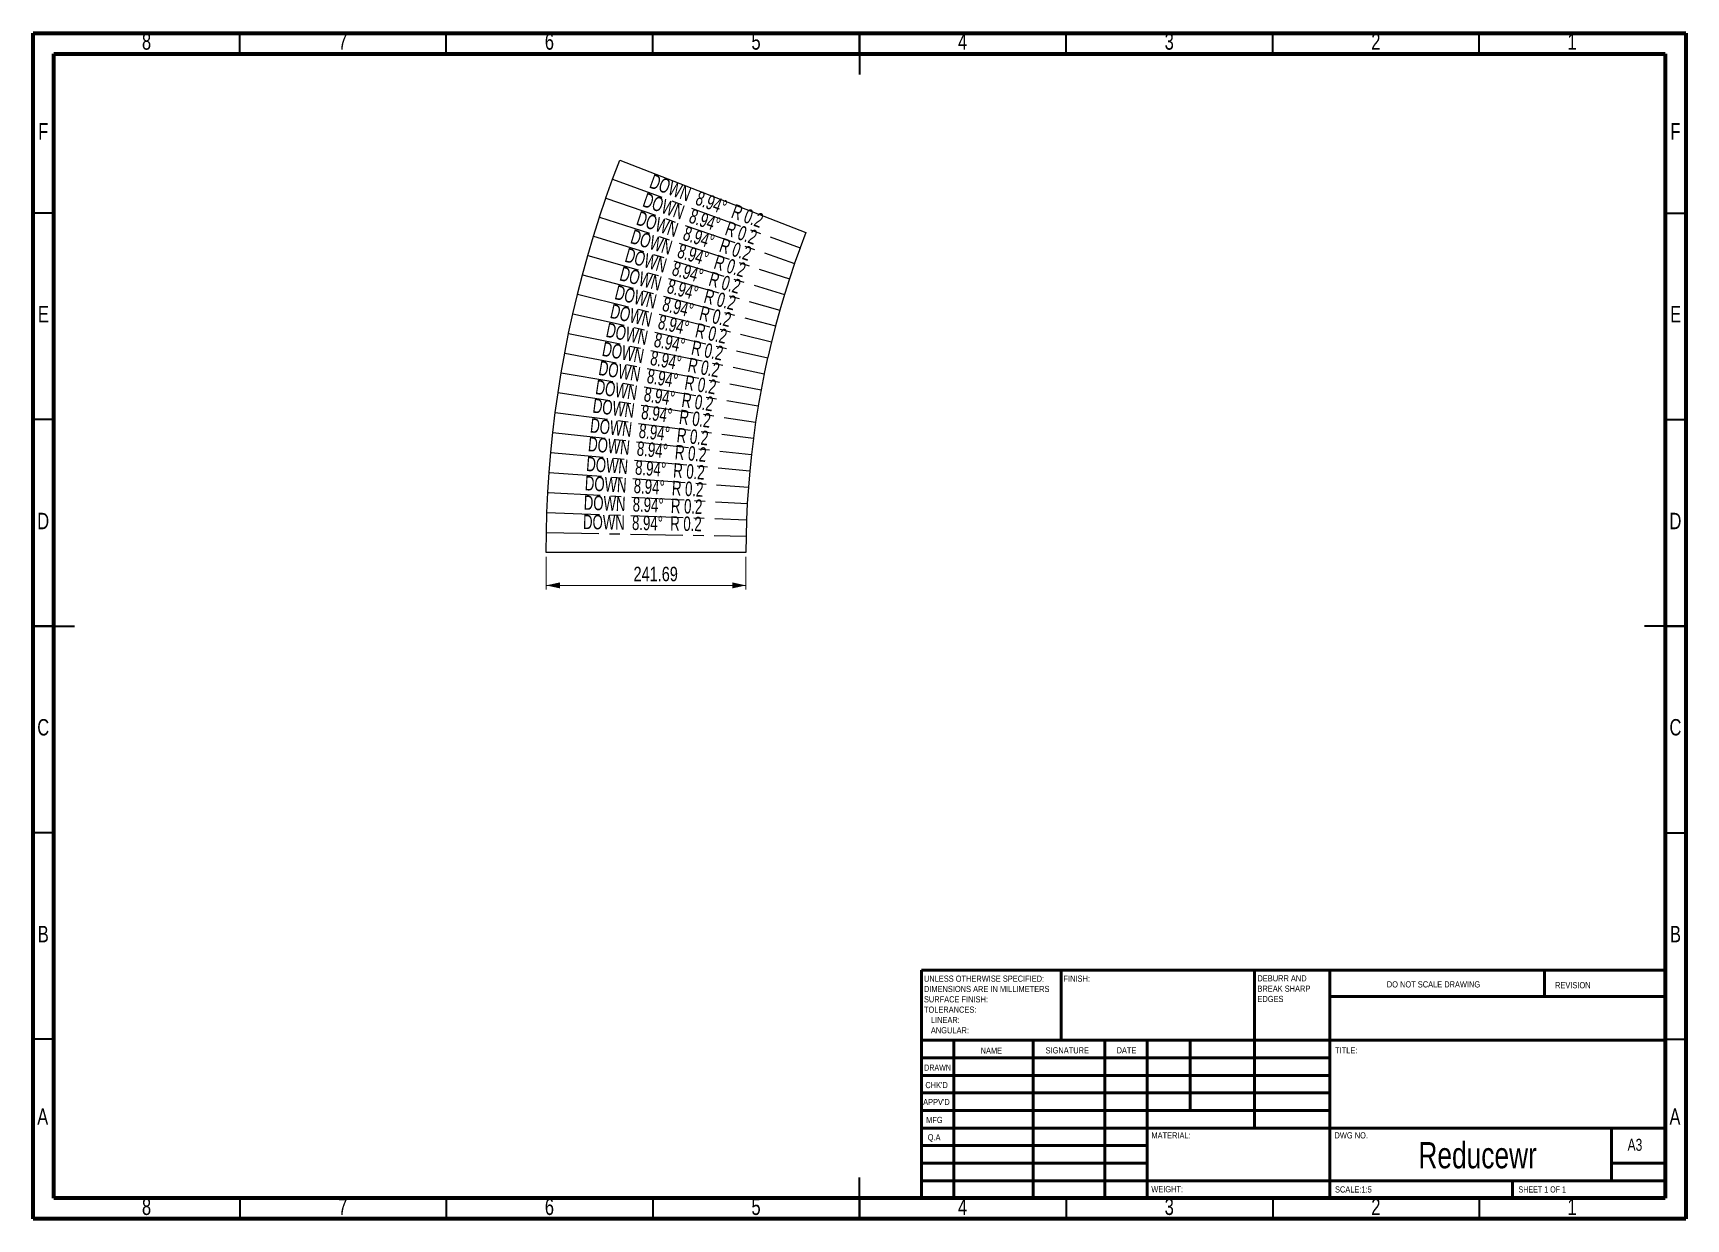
# Model space of a CAD drawing. Header units: millimetres. Extents: x 15 to 415, y 5 to 292.
import ezdxf

# ---------------------------------------------------------------- set-up
doc = ezdxf.new("R2010")
doc.units = ezdxf.units.MM
doc.linetypes.add('CENTERX2', pattern=[20.32, 12.7, -2.54, 2.54, -2.54])
doc.styles.add('SLDTEXTSTYLE0', font='TXT', dxfattribs={"width": 0.75})
doc.styles.add('SLDTEXTSTYLE1', font='TXT', dxfattribs={"width": 0.686449})
doc.styles.add('SLDTEXTSTYLE2', font='TXT', dxfattribs={"width": 0.6875})
doc.styles.add('SLDTEXTSTYLE3', font='TXT', dxfattribs={"width": 0.680556})
doc.dimstyles.new('SLDDIMSTYLE0', dxfattribs={"dimtxt": 3.5, "dimasz": 3.302, "dimexe": 0, "dimexo": 0.0625, "dimgap": 0.875, "dimtad": 1, "dimlfac": 5, "dimrnd": 1e-09, "dimzin": 12, "dimdsep": 46, "dimtxsty": 'SLDTEXTSTYLE0', "dimsah": 1, "dimcen": 0.09, "dimadec": 0, "dimazin": 3, "dimtfac": 1, "dimtofl": 0, "dimtmove": 0, "dimatfit": 3, "dimfxl": 0, "dimfrac": 2, "dimtolj": 1, "dimtzin": 12, "dimarcsym": 0})

# ---------------------------------------------------------------- blocks, each defined once
blk = doc.blocks.new('SW_NOTE_0')
at = {"color": 0, "linetype": 'Continuous', "lineweight": 0, "char_height": 1.5, "attachment_point": 1, "style": 'SLDTEXTSTYLE0'}
for s, insert in [('UNLESS OTHERWISE SPECIFIED:', (0, 1.93)), ('SURFACE FINISH:', (0, -3.07)), ('DIMENSIONS ARE IN MILLIMETERS', (0, -0.57)), ('TOLERANCES:', (0, -5.57)), ('ANGULAR:', (1.69, -10.57)), ('LINEAR:', (1.69, -8.07))]:
    blk.add_mtext(s, dxfattribs=dict(at, insert=insert))
blk = doc.blocks.new('SW_NOTE_1')
at = {"color": 0, "linetype": 'Continuous', "lineweight": 0, "char_height": 1.5, "attachment_point": 1, "style": 'SLDTEXTSTYLE0'}
for s, insert in [('DEBURR AND', (0, 1.93)), ('BREAK SHARP', (0, -0.57)), ('EDGES', (0, -3.07))]:
    blk.add_mtext(s, dxfattribs=dict(at, insert=insert))
blk = doc.blocks.new('_D')
at = {"color": 7, "linetype": 'Continuous', "lineweight": 18}
for p, q in [((139.19, 165.29), (139.19, 157.36)), ((187.52, 165.29), (187.52, 157.36)), ((187.52, 158.36), (139.19, 158.36))]:
    blk.add_line(p, q, dxfattribs=at)
for points in [[(139.19, 158.36), (142.49, 157.64), (142.49, 159.08)], [(187.52, 158.36), (184.22, 159.08), (184.22, 157.64)]]:
    blk.add_solid(points, dxfattribs=at)
at = {"color": 7, "linetype": 'Continuous', "lineweight": 18, "insert": (160.31, 162.87), "char_height": 3.5, "attachment_point": 1, "style": 'SLDTEXTSTYLE0'}
blk.add_mtext('241.69', dxfattribs=at)

msp = doc.modelspace()

# ---------------------------------------------------------------- linework, layer by layer
at = {"color": 7, "linetype": 'Continuous', "lineweight": 70}
for p, q in [((15, 5), (15, 292)), ((15, 292), (415, 292)), ((415, 292), (415, 5)), ((20, 10), (20, 287)), ((20, 287), (410, 287)), ((410, 287), (410, 10)), ((410, 10), (20, 10)), ((415, 5), (15, 5))]:
    msp.add_line(p, q, dxfattribs=at)
at = {"color": 7, "linetype": 'Continuous', "lineweight": 35}
for p, q in [((65, 287), (65, 292)), ((115, 287), (115, 292)), ((165, 287), (165, 292)), ((215, 292), (215, 282)), ((215, 287), (215, 292)), ((265, 287), (265, 292)), ((315, 287), (315, 292)), ((365, 287), (365, 292)), ((20, 248.5), (15, 248.5)), ((410, 248.5), (415, 248.5)), ((20, 198.5), (15, 198.5)), ((410, 198.5), (415, 198.5)), ((15, 148.5), (25, 148.5)), ((20, 148.5), (15, 148.5)), ((415, 148.5), (405, 148.5)), ((410, 148.5), (415, 148.5)), ((20, 98.5), (15, 98.5)), ((410, 98.5), (415, 98.5)), ((20, 48.5), (15, 48.5)), ((410, 48.5), (415, 48.5)), ((215, 5), (215, 15)), ((65, 10), (65, 5)), ((115, 10), (115, 5)), ((165, 10), (165, 5)), ((215, 10), (215, 5)), ((265, 10), (265, 5)), ((315, 10), (315, 5)), ((365, 10), (365, 5))]:
    msp.add_line(p, q, dxfattribs=at)
at = {"color": 7, "linetype": 'Continuous', "lineweight": 25}
for p, q in [((155.2496, 256.7174), (156.9632, 261.2584)), ((156.9632, 261.2584), (202.0278, 243.7751)), ((153.6189, 252.1426), (155.234, 256.6749)), ((155.2496, 256.7174), (155.234, 256.6749)), ((152.0731, 247.5385), (153.6041, 252.0999)), ((153.6189, 252.1426), (153.6041, 252.0999)), ((150.6128, 242.9066), (152.0591, 247.4955)), ((152.0731, 247.5385), (152.0591, 247.4955)), ((149.2385, 238.2484), (150.5996, 242.8633)), ((150.6128, 242.9066), (150.5996, 242.8633)), ((200.6144, 240.0284), (199.2996, 236.3386)), ((200.6144, 240.0284), (200.63, 240.0708)), ((202.0278, 243.7751), (200.63, 240.0708)), ((147.9505, 233.5656), (149.2261, 238.2049)), ((149.2385, 238.2484), (149.2261, 238.2049)), ((199.2848, 236.2959), (198.0384, 232.5825)), ((199.2848, 236.2959), (199.2996, 236.3386)), ((146.7495, 228.8598), (147.939, 233.5219)), ((147.9505, 233.5656), (147.939, 233.5219)), ((198.0244, 232.5395), (196.847, 228.8036)), ((198.0244, 232.5395), (198.0384, 232.5825)), ((145.6357, 224.1326), (146.7387, 228.8159)), ((146.7495, 228.8598), (146.7387, 228.8159)), ((196.8338, 228.7603), (195.7256, 225.0034)), ((196.8338, 228.7603), (196.847, 228.8036)), ((144.6096, 219.3856), (145.6257, 224.0885)), ((145.6357, 224.1326), (145.6257, 224.0885)), ((195.7133, 224.9598), (194.6748, 221.183)), ((195.7133, 224.9598), (195.7256, 225.0034)), ((194.6633, 221.1393), (193.6949, 217.3438)), ((194.6633, 221.1393), (194.6748, 221.183)), ((143.6715, 214.6203), (144.6004, 219.3413)), ((144.6096, 219.3856), (144.6004, 219.3413)), ((193.6841, 217.2999), (192.7862, 213.4872)), ((193.6841, 217.2999), (193.6949, 217.3438)), ((142.8217, 209.8386), (143.6631, 214.5759)), ((143.6715, 214.6203), (143.6631, 214.5759)), ((192.7762, 213.4431), (191.9489, 209.6144)), ((192.7762, 213.4431), (192.7862, 213.4872)), ((142.0605, 205.0419), (142.8142, 209.794)), ((142.8217, 209.8386), (142.8142, 209.794)), ((191.9398, 209.5701), (191.1835, 205.7268)), ((191.9398, 209.5701), (191.9489, 209.6144)), ((141.3883, 200.232), (142.0539, 204.9972)), ((142.0605, 205.0419), (142.0539, 204.9972)), ((191.1752, 205.6824), (190.4902, 201.8257)), ((191.1752, 205.6824), (191.1835, 205.7268)), ((140.8051, 195.4105), (141.3824, 200.1872)), ((141.3883, 200.232), (141.3824, 200.1872)), ((190.4827, 201.7811), (189.8691, 197.9125)), ((190.4827, 201.7811), (190.4902, 201.8257)), ((189.8624, 197.8677), (189.3206, 193.9884)), ((189.8624, 197.8677), (189.8691, 197.9125)), ((140.3112, 190.579), (140.8001, 195.3655)), ((140.8051, 195.4105), (140.8001, 195.3655)), ((189.3147, 193.9435), (188.8447, 190.0548)), ((189.3147, 193.9435), (189.3206, 193.9884)), ((139.9069, 185.7392), (140.3071, 190.5339)), ((140.3112, 190.579), (140.3071, 190.5339)), ((188.8397, 190.0099), (188.4418, 186.1131)), ((188.8397, 190.0099), (188.8447, 190.0548)), ((139.5921, 180.8927), (139.9035, 185.6941)), ((139.9069, 185.7392), (139.9035, 185.6941)), ((188.4376, 186.0681), (188.1118, 182.1646)), ((188.4376, 186.0681), (188.4418, 186.1131)), ((139.3671, 176.0412), (139.5896, 180.8475)), ((139.5921, 180.8927), (139.5896, 180.8475)), ((188.1084, 182.1195), (187.8549, 178.2107)), ((188.1084, 182.1195), (188.1118, 182.1646)), ((139.3671, 176.0412), (139.3655, 175.996)), ((187.8524, 178.1656), (187.6713, 174.2528)), ((187.8524, 178.1656), (187.8549, 178.2107)), ((139.2319, 171.1865), (139.3655, 175.996)), ((187.6696, 174.2076), (187.5609, 170.2921)), ((187.6696, 174.2076), (187.6713, 174.2528)), ((139.1862, 166.2878), (139.2311, 171.1412)), ((139.2319, 171.1865), (139.2311, 171.1412)), ((187.5601, 170.2468), (187.5234, 166.2878)), ((187.5601, 170.2468), (187.5609, 170.2921)), ((187.5234, 166.2878), (139.1862, 166.2878))]:
    msp.add_line(p, q, dxfattribs=at)
at = {"color": 7, "linetype": 'CENTERX2'}
for p, q in [((155.2418, 256.6961), (200.6222, 240.0496)), ((153.6115, 252.1213), (199.2922, 236.3173)), ((152.0661, 247.517), (198.0314, 232.561)), ((150.6062, 242.885), (196.8404, 228.782)), ((149.2323, 238.2267), (195.7195, 224.9816)), ((147.9447, 233.5438), (194.669, 221.1611)), ((146.7441, 228.8379), (193.6895, 217.3219)), ((145.6307, 224.1105), (192.7812, 213.4652)), ((144.605, 219.3634), (191.9444, 209.5923)), ((143.6673, 214.5981), (191.1794, 205.7046)), ((142.8179, 209.8163), (190.4864, 201.8034)), ((142.0572, 205.0196), (189.8658, 197.8901)), ((141.3853, 200.2096), (189.3176, 193.966)), ((140.8026, 195.388), (188.8422, 190.0323)), ((140.3092, 190.5565), (188.4397, 186.0906)), ((139.9052, 185.7166), (188.1101, 182.1421)), ((139.5909, 180.8701), (187.8537, 178.1882)), ((139.3663, 176.0186), (187.6705, 174.2302)), ((139.2315, 171.1638), (187.5605, 170.2694))]:
    msp.add_line(p, q, dxfattribs=at)
at = {"color": 7, "linetype": 'Continuous', "lineweight": 50}
for p, q in [((230, 65.25), (410, 65.25)), ((230, 65.25), (230, 10)), ((263.8, 48.25), (263.8, 65.25)), ((310.6, 65.25), (310.6, 27)), ((328.8, 65.25), (328.8, 10)), ((380.8, 58.875), (380.8, 65.25)), ((410, 58.875), (328.8, 58.875)), ((410, 48.25), (230, 48.25)), ((237.8, 48.25), (237.8, 10)), ((256.991, 48.25), (256.991, 10)), ((274.3989, 48.25), (274.3989, 10)), ((284.6, 10), (284.6, 48.25)), ((295, 31.25), (295, 48.25)), ((328.8, 44), (230, 44)), ((328.8, 39.75), (230, 39.75)), ((328.8, 35.5), (230, 35.5)), ((328.8, 31.25), (230, 31.25)), ((284.6, 27), (230, 27)), ((284.6, 27), (410, 27)), ((397, 14.25), (397, 27)), ((284.6, 22.7499), (230, 22.7499)), ((284.6, 18.5), (230, 18.5)), ((410, 18.5), (397, 18.5)), ((230, 14.25), (410, 14.25)), ((373, 10), (373, 14.25))]:
    msp.add_line(p, q, dxfattribs=at)

# ---------------------------------------------------------------- block references
at = {"color": 7, "linetype": 'Continuous', "lineweight": 0}
for name, p in [('SW_NOTE_1', (311.3092, 62.0695)), ('SW_NOTE_0', (230.5937, 61.9874))]:
    msp.add_blockref(name, p, dxfattribs=at)

# ---------------------------------------------------------------- texts
for s, insert, char_height, attachment_point, style in [('8', (42.46, 292.0042), 3.9687, 2, 'SLDTEXTSTYLE0'), ('7', (89.96, 292.0042), 3.9687, 2, 'SLDTEXTSTYLE0'), ('6', (139.96, 292.0042), 3.9687, 2, 'SLDTEXTSTYLE0'), ('5', (189.96, 292.0042), 3.9687, 2, 'SLDTEXTSTYLE0'), ('4', (239.96, 292.0042), 3.9687, 2, 'SLDTEXTSTYLE0'), ('3', (289.96, 292.0042), 3.9687, 2, 'SLDTEXTSTYLE0'), ('2', (339.96, 292.0042), 3.9687, 2, 'SLDTEXTSTYLE0'), ('1', (387.46, 292.0042), 3.9687, 2, 'SLDTEXTSTYLE0'), ('F', (17.4577, 270.2542), 3.9687, 2, 'SLDTEXTSTYLE0'), ('F', (412.4577, 270.2542), 3.9687, 2, 'SLDTEXTSTYLE0'), ('E', (17.5078, 226.0042), 3.9687, 2, 'SLDTEXTSTYLE0'), ('E', (412.5078, 226.0042), 3.9687, 2, 'SLDTEXTSTYLE0'), ('D', (17.4527, 175.9336), 3.9687, 2, 'SLDTEXTSTYLE0'), ('D', (412.4527, 175.9336), 3.9687, 2, 'SLDTEXTSTYLE0'), ('C', (17.4587, 126.0042), 3.9687, 2, 'SLDTEXTSTYLE0'), ('C', (412.4587, 126.0042), 3.9687, 2, 'SLDTEXTSTYLE0'), ('B', (17.4706, 75.9336), 3.9687, 2, 'SLDTEXTSTYLE0'), ('B', (412.4706, 75.9336), 3.9687, 2, 'SLDTEXTSTYLE0'), ('FINISH:', (264.3713, 63.9193), 1.5, 1, 'SLDTEXTSTYLE0'), ('DO NOT SCALE DRAWING', (342.6146, 62.533), 1.5, 1, 'SLDTEXTSTYLE0'), ('REVISION', (383.3276, 62.3349), 1.5, 1, 'SLDTEXTSTYLE0'), ('NAME', (244.3222, 46.5015), 1.5, 1, 'SLDTEXTSTYLE0'), ('SIGNATURE', (260.0336, 46.5618), 1.5, 1, 'SLDTEXTSTYLE0'), ('DATE', (277.2147, 46.5762), 1.5, 1, 'SLDTEXTSTYLE0'), ('TITLE:', (330.0902, 46.5762), 1.5, 1, 'SLDTEXTSTYLE0'), ('DRAWN', (230.6434, 42.3848), 1.5, 1, 'SLDTEXTSTYLE1'), ("CHK'D", (230.9392, 38.1619), 1.5, 1, 'SLDTEXTSTYLE0'), ("APPV'D", (230.4017, 34.0659), 1.5, 1, 'SLDTEXTSTYLE0'), ('A', (17.3397, 31.7542), 3.9687, 2, 'SLDTEXTSTYLE0'), ('MFG', (231.124, 29.7158), 1.5, 1, 'SLDTEXTSTYLE0'), ('A', (412.3397, 31.7542), 3.9687, 2, 'SLDTEXTSTYLE0'), ('Q.A', (231.509, 25.5047), 1.5, 1, 'SLDTEXTSTYLE0'), ('MATERIAL:', (285.6459, 25.9861), 1.5, 1, 'SLDTEXTSTYLE0'), ('DWG NO.', (329.953, 25.9861), 1.5, 1, 'SLDTEXTSTYLE0'), ('A3', (400.8712, 24.4064), 2.91042, 1, 'SLDTEXTSTYLE0'), ('Reducewr', (364.5831, 23.6069), 6.35, 2, 'SLDTEXTSTYLE0'), ('WEIGHT:', (285.6178, 12.9493), 1.4986, 1, 'SLDTEXTSTYLE0'), ('SCALE:1:5', (330.074, 12.9001), 1.5, 1, 'SLDTEXTSTYLE0'), ('SHEET 1 OF 1', (374.4783, 12.9001), 1.5, 1, 'SLDTEXTSTYLE2'), ('8', (42.46, 9.9336), 3.9687, 2, 'SLDTEXTSTYLE0'), ('7', (89.96, 9.9336), 3.9687, 2, 'SLDTEXTSTYLE0'), ('6', (139.96, 9.9336), 3.9687, 2, 'SLDTEXTSTYLE0'), ('5', (189.96, 9.9336), 3.9687, 2, 'SLDTEXTSTYLE0'), ('4', (239.96, 9.9336), 3.9687, 2, 'SLDTEXTSTYLE0'), ('3', (289.96, 9.9336), 3.9687, 2, 'SLDTEXTSTYLE0'), ('2', (339.96, 9.9336), 3.9687, 2, 'SLDTEXTSTYLE0'), ('1', (387.46, 9.9336), 3.9687, 2, 'SLDTEXTSTYLE0')]:
    msp.add_mtext(s, dxfattribs=dict(at, insert=insert, char_height=char_height, attachment_point=attachment_point, style=style))
at = {"color": 7, "linetype": 'Continuous', "lineweight": 0, "char_height": 3.5, "attachment_point": 2, "style": 'SLDTEXTSTYLE3'}
for insert, rotation in [((178.6003, 253.0706), 339.855865), ((176.9869, 248.7953), 340.916083), ((175.4991, 244.6241), 341.976301), ((174.0887, 240.4261), 343.036518), ((172.7562, 236.2028), 344.096736), ((171.5021, 231.9555), 345.156953), ((170.3268, 227.6857), 346.217171), ((169.2307, 223.3949), 347.277389), ((168.2142, 219.0846), 348.337606), ((167.2776, 214.7562), 349.397824), ((166.4213, 210.4112), 350.458041), ((165.6455, 206.0511), 351.518259), ((164.9687, 201.8173), 352.578477), ((164.3366, 197.2916), 353.638694), ((163.8169, 193.0357), 354.698912), ((163.3527, 188.4897), 355.75913), ((162.983, 184.0766), 356.819347), ((162.6951, 179.6574), 357.879565), ((162.489, 175.2336), 358.939782)]:
    msp.add_mtext('DOWN  8.94°  R 0.2', dxfattribs=dict(at, insert=insert, rotation=rotation))

# ---------------------------------------------------------------- dimensions: what is measured, and where the dimension line sits
at = {"color": 7, "linetype": 'Continuous', "lineweight": 18}
dim = msp.add_linear_dim(base=(139.1862, 158.3583), p1=(187.5234, 166.2878), p2=(139.1862, 166.2878), dimstyle='SLDDIMSTYLE0', dxfattribs=at)
dim.commit()
dim.dimension.update_dxf_attribs({"geometry": '_D', "text_midpoint": (167.4233, 158.3583), "dimtype": 160})

doc.saveas('drawing.dxf')
